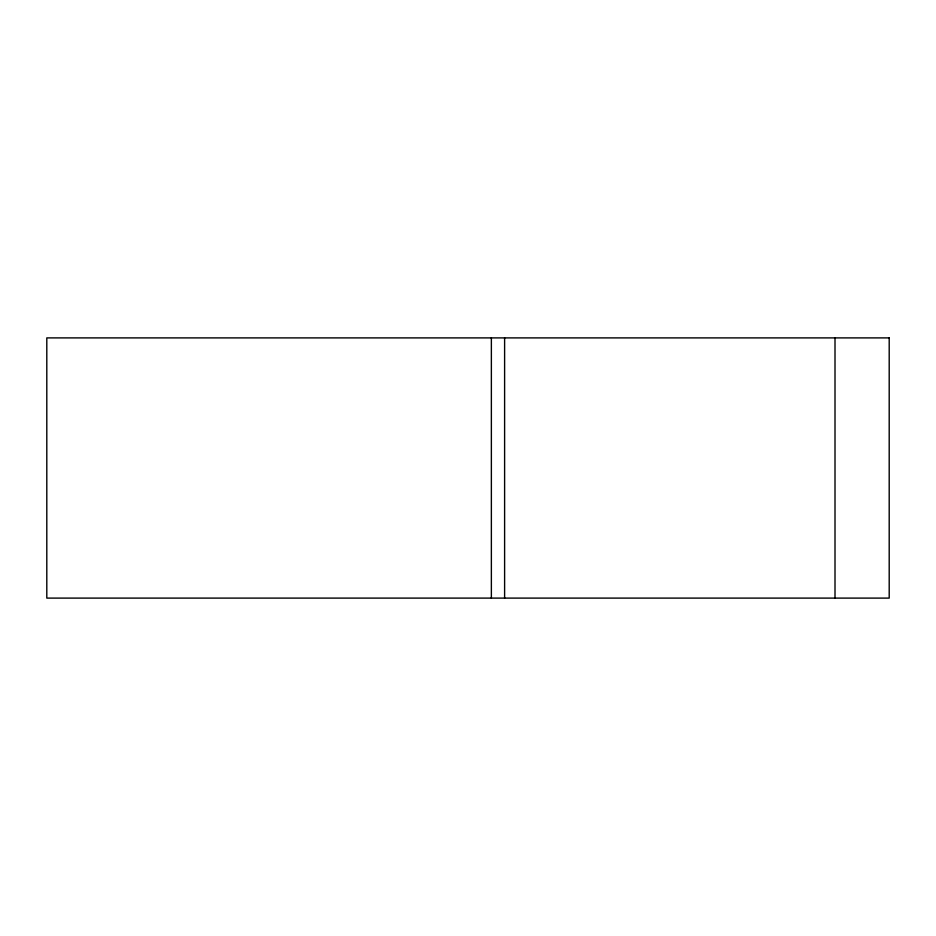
<?xml version="1.0" encoding="UTF-8"?>
<svg xmlns="http://www.w3.org/2000/svg" width="936" height="936" viewBox="0 0 936 936"><rect width="100%" height="100%" fill="white"/><g stroke="black" fill="none" stroke-linecap="round" stroke-linejoin="round"><path stroke-width="1.4" d="M835.006 337.896L835.006 598.104M504.609 337.896L504.609 598.104M491.365 337.896L491.365 598.104M889.2 337.896L46.8 337.896L46.8 598.104L889.2 598.104L889.2 337.896"/></g></svg>
